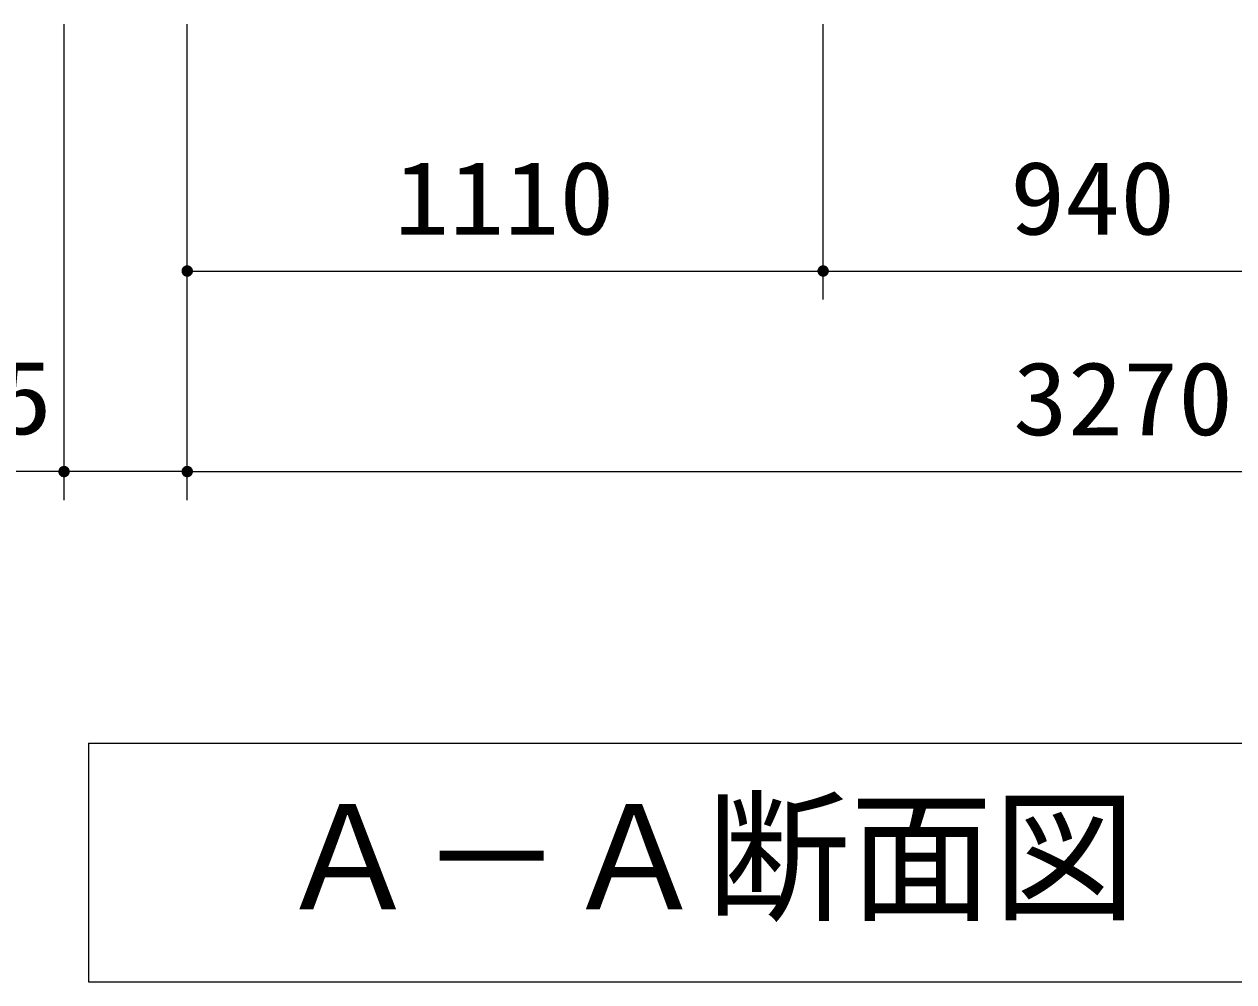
# Model space of a CAD drawing. Units: millimetres, scale not verified. Extents: x -14850 to 14850, y -10500 to 10500.
# Drawn here: x -10279 to -8168, y -7888 to -6217 of the extents above; entities that cross this region are included whole.
import ezdxf
from ezdxf.enums import TextEntityAlignment as Align

# ---------------------------------------------------------------- set-up
doc = ezdxf.new("R2010")
doc.units = ezdxf.units.MM
doc.header["$LTSCALE"] = 50
doc.layers.add('0-3_水管', color=3, linetype='Continuous', lineweight=25)
doc.layers.add('0-5_製作', color=5, linetype='Continuous', lineweight=25)
doc.styles.add('ＭＳ ゴシック', font='')
doc.styles.get('ＭＳ ゴシック').set_extended_font_data('MS Gothic')

msp = doc.modelspace()

# ---------------------------------------------------------------- linework, layer by layer
at = {"layer": '0-3_水管'}
for p, q in [((-10166.65, -7471), (-10166.65, -7887.67)), ((-10166.65, -7887.67), (-6833.32, -7887.67))]:
    msp.add_line(p, q, dxfattribs=at)
msp.add_lwpolyline([(-10166.65, -7471), (-6833.32, -7471), (-6833.32, -7887.67)], dxfattribs=at)
at = {"layer": '0-5_製作', "color": 2}
for p, q in [((-10209.58, -7047.29), (-10209.58, -6216.59)), ((-9994.58, -7047.29), (-9994.58, -6216.59)), ((-8884.58, -6697.29), (-8884.58, -6216.59)), ((-9994.58, -6647.29), (-8884.58, -6647.29)), ((-8884.58, -6647.29), (-7944.58, -6647.29)), ((-10209.58, -6997.29), (-10550.12, -6997.29)), ((-9994.58, -6997.29), (-10209.58, -6997.29)), ((-9994.58, -6997.29), (-6724.58, -6997.29))]:
    msp.add_line(p, q, dxfattribs=at)
at = {"layer": '0-5_製作'}
for points in [[(-10004.57, -6646.66), (-9994.58, -6647.29), (-10004.58, -6647.29)], [(-10004.58, -6647.29), (-9998.84, -6656.34), (-10004.51, -6648.54)], [(-10004.58, -6647.29), (-9997.68, -6656.8), (-9998.84, -6656.34)], [(-9994.58, -6647.29), (-9997.68, -6656.8), (-10004.58, -6647.29)], [(-10004.41, -6645.42), (-9994.58, -6647.29), (-10004.57, -6646.66)], [(-10004.51, -6648.54), (-9999.94, -6655.73), (-10004.27, -6649.78)], [(-10004.51, -6648.54), (-9998.84, -6656.34), (-9999.94, -6655.73)], [(-10004.1, -6644.2), (-9994.58, -6647.29), (-10004.41, -6645.42)], [(-10004.27, -6649.78), (-10000.96, -6655), (-10003.88, -6650.97)], [(-10004.27, -6649.78), (-9999.94, -6655.73), (-10000.96, -6655)], [(-10003.63, -6643.03), (-9994.58, -6647.29), (-10004.1, -6644.2)], [(-10003.03, -6641.93), (-9994.58, -6647.29), (-10003.63, -6643.03)], [(-10002.29, -6640.92), (-9994.58, -6647.29), (-10003.03, -6641.93)], [(-10001.43, -6640), (-9994.58, -6647.29), (-10002.29, -6640.92)], [(-10000.46, -6639.2), (-9994.58, -6647.29), (-10001.43, -6640)], [(-9999.4, -6638.53), (-9994.58, -6647.29), (-10000.46, -6639.2)], [(-9999.4, -6638.53), (-9994.58, -6637.29), (-9994.58, -6647.29)], [(-9998.27, -6637.99), (-9994.58, -6637.29), (-9999.4, -6638.53)], [(-9997.07, -6637.61), (-9994.58, -6637.29), (-9998.27, -6637.99)], [(-9994.58, -6647.29), (-9996.46, -6657.11), (-9997.68, -6656.8)], [(-9995.84, -6637.37), (-9994.58, -6637.29), (-9997.07, -6637.61)], [(-9994.58, -6647.29), (-9995.21, -6657.27), (-9996.46, -6657.11)], [(-9994.58, -6647.29), (-9994.58, -6657.29), (-9995.21, -6657.27)], [(-9994.58, -6637.29), (-9984.58, -6647.29), (-9994.58, -6647.29)], [(-9993.96, -6637.31), (-9984.58, -6647.29), (-9994.58, -6637.29)], [(-9994.58, -6647.29), (-9993.33, -6657.21), (-9994.58, -6657.29)], [(-9994.58, -6647.29), (-9992.1, -6656.98), (-9993.33, -6657.21)], [(-9994.58, -6647.29), (-9990.9, -6656.59), (-9992.1, -6656.98)], [(-9994.58, -6647.29), (-9989.77, -6656.05), (-9990.9, -6656.59)], [(-9994.58, -6647.29), (-9988.71, -6655.38), (-9989.77, -6656.05)], [(-9984.58, -6647.29), (-9988.71, -6655.38), (-9994.58, -6647.29)], [(-9992.71, -6637.47), (-9984.58, -6647.29), (-9993.96, -6637.31)], [(-9991.49, -6637.78), (-9984.58, -6647.29), (-9992.71, -6637.47)], [(-9990.33, -6638.24), (-9984.58, -6647.29), (-9991.49, -6637.78)], [(-9990.33, -6638.24), (-9984.66, -6646.04), (-9984.58, -6647.29)], [(-9989.23, -6638.85), (-9984.66, -6646.04), (-9990.33, -6638.24)], [(-9989.23, -6638.85), (-9984.9, -6644.8), (-9984.66, -6646.04)], [(-9988.21, -6639.59), (-9984.9, -6644.8), (-9989.23, -6638.85)], [(-9984.58, -6647.29), (-9987.74, -6654.58), (-9988.71, -6655.38)], [(-9988.21, -6639.59), (-9985.29, -6643.61), (-9984.9, -6644.8)], [(-9987.3, -6640.45), (-9985.29, -6643.61), (-9988.21, -6639.59)], [(-9984.58, -6647.29), (-9986.88, -6653.67), (-9987.74, -6654.58)], [(-9987.3, -6640.45), (-9985.82, -6642.47), (-9985.29, -6643.61)], [(-9986.49, -6641.41), (-9985.82, -6642.47), (-9987.3, -6640.45)], [(-9984.58, -6647.29), (-9986.14, -6652.65), (-9986.88, -6653.67)], [(-9984.58, -6647.29), (-9985.54, -6651.55), (-9986.14, -6652.65)], [(-9984.58, -6647.29), (-9985.07, -6650.38), (-9985.54, -6651.55)], [(-9984.58, -6647.29), (-9984.76, -6649.17), (-9985.07, -6650.38)], [(-9984.58, -6647.29), (-9984.6, -6647.92), (-9984.76, -6649.17)], [(-8894.57, -6646.66), (-8884.58, -6647.29), (-8894.58, -6647.29)], [(-8894.58, -6647.29), (-8887.67, -6656.8), (-8894.51, -6648.54)], [(-8894.58, -6647.29), (-8886.46, -6657.11), (-8887.67, -6656.8)], [(-8884.58, -6647.29), (-8886.46, -6657.11), (-8894.58, -6647.29)], [(-8894.41, -6645.42), (-8884.58, -6647.29), (-8894.57, -6646.66)], [(-8894.51, -6648.54), (-8888.84, -6656.34), (-8894.27, -6649.78)], [(-8894.51, -6648.54), (-8887.67, -6656.8), (-8888.84, -6656.34)], [(-8894.1, -6644.2), (-8884.58, -6647.29), (-8894.41, -6645.42)], [(-8894.27, -6649.78), (-8889.94, -6655.73), (-8893.88, -6650.97)], [(-8894.27, -6649.78), (-8888.84, -6656.34), (-8889.94, -6655.73)], [(-8893.63, -6643.03), (-8884.58, -6647.29), (-8894.1, -6644.2)], [(-8893.03, -6641.93), (-8884.58, -6647.29), (-8893.63, -6643.03)], [(-8892.29, -6640.92), (-8884.58, -6647.29), (-8893.03, -6641.93)], [(-8891.43, -6640), (-8884.58, -6647.29), (-8892.29, -6640.92)], [(-8890.46, -6639.2), (-8884.58, -6647.29), (-8891.43, -6640)], [(-8890.46, -6639.2), (-8884.58, -6637.29), (-8884.58, -6647.29)], [(-8889.4, -6638.53), (-8884.58, -6637.29), (-8890.46, -6639.2)], [(-8888.27, -6637.99), (-8884.58, -6637.29), (-8889.4, -6638.53)], [(-8887.07, -6637.61), (-8884.58, -6637.29), (-8888.27, -6637.99)], [(-8885.84, -6637.37), (-8884.58, -6637.29), (-8887.07, -6637.61)], [(-8884.58, -6647.29), (-8885.21, -6657.27), (-8886.46, -6657.11)], [(-8884.58, -6647.29), (-8884.58, -6657.29), (-8885.21, -6657.27)], [(-8884.58, -6637.29), (-8874.58, -6647.29), (-8884.58, -6647.29)], [(-8883.96, -6637.31), (-8874.58, -6647.29), (-8884.58, -6637.29)], [(-8884.58, -6647.29), (-8883.33, -6657.21), (-8884.58, -6657.29)], [(-8884.58, -6647.29), (-8882.1, -6656.98), (-8883.33, -6657.21)], [(-8884.58, -6647.29), (-8880.9, -6656.59), (-8882.1, -6656.98)], [(-8884.58, -6647.29), (-8879.77, -6656.05), (-8880.9, -6656.59)], [(-8884.58, -6647.29), (-8878.71, -6655.38), (-8879.77, -6656.05)], [(-8884.58, -6647.29), (-8877.74, -6654.58), (-8878.71, -6655.38)], [(-8874.58, -6647.29), (-8877.74, -6654.58), (-8884.58, -6647.29)], [(-8882.71, -6637.47), (-8874.58, -6647.29), (-8883.96, -6637.31)], [(-8881.49, -6637.78), (-8874.58, -6647.29), (-8882.71, -6637.47)], [(-8881.49, -6637.78), (-8874.66, -6646.04), (-8874.58, -6647.29)], [(-8880.33, -6638.24), (-8874.66, -6646.04), (-8881.49, -6637.78)], [(-8880.33, -6638.24), (-8874.9, -6644.8), (-8874.66, -6646.04)], [(-8879.23, -6638.85), (-8874.9, -6644.8), (-8880.33, -6638.24)], [(-8879.23, -6638.85), (-8875.29, -6643.61), (-8874.9, -6644.8)], [(-8878.21, -6639.59), (-8875.29, -6643.61), (-8879.23, -6638.85)], [(-8878.21, -6639.59), (-8875.82, -6642.47), (-8875.29, -6643.61)], [(-8877.3, -6640.45), (-8875.82, -6642.47), (-8878.21, -6639.59)], [(-8874.58, -6647.29), (-8876.88, -6653.67), (-8877.74, -6654.58)], [(-8877.3, -6640.45), (-8876.49, -6641.41), (-8875.82, -6642.47)], [(-8874.58, -6647.29), (-8876.14, -6652.65), (-8876.88, -6653.67)], [(-8874.58, -6647.29), (-8875.54, -6651.55), (-8876.14, -6652.65)], [(-8874.58, -6647.29), (-8875.07, -6650.38), (-8875.54, -6651.55)], [(-8874.58, -6647.29), (-8874.76, -6649.17), (-8875.07, -6650.38)], [(-8874.58, -6647.29), (-8874.6, -6647.92), (-8874.76, -6649.17)], [(-10003.88, -6650.97), (-10001.87, -6654.14), (-10003.35, -6652.11)], [(-10003.88, -6650.97), (-10000.96, -6655), (-10001.87, -6654.14)], [(-10003.35, -6652.11), (-10001.87, -6654.14), (-10002.68, -6653.17)], [(-8893.88, -6650.97), (-8890.96, -6655), (-8893.35, -6652.11)], [(-8893.88, -6650.97), (-8889.94, -6655.73), (-8890.96, -6655)], [(-8893.35, -6652.11), (-8891.87, -6654.14), (-8892.67, -6653.17)], [(-8893.35, -6652.11), (-8890.96, -6655), (-8891.87, -6654.14)], [(-10214.4, -6988.53), (-10209.58, -6997.29), (-10215.46, -6989.2)], [(-10214.4, -6988.53), (-10209.58, -6987.29), (-10209.58, -6997.29)], [(-10213.27, -6987.99), (-10209.58, -6987.29), (-10214.4, -6988.53)], [(-10212.07, -6987.61), (-10209.58, -6987.29), (-10213.27, -6987.99)], [(-10210.84, -6987.37), (-10209.58, -6987.29), (-10212.07, -6987.61)], [(-10209.58, -6987.29), (-10199.58, -6997.29), (-10209.58, -6997.29)], [(-10208.96, -6987.31), (-10199.58, -6997.29), (-10209.58, -6987.29)], [(-10207.71, -6987.47), (-10199.58, -6997.29), (-10208.96, -6987.31)], [(-10206.49, -6987.78), (-10199.58, -6997.29), (-10207.71, -6987.47)], [(-10205.33, -6988.24), (-10199.58, -6997.29), (-10206.49, -6987.78)], [(-10205.33, -6988.24), (-10199.66, -6996.04), (-10199.58, -6997.29)], [(-10204.23, -6988.85), (-10199.66, -6996.04), (-10205.33, -6988.24)], [(-9999.4, -6988.53), (-9994.58, -6997.29), (-10000.46, -6989.2)], [(-9999.4, -6988.53), (-9994.58, -6987.29), (-9994.58, -6997.29)], [(-9998.27, -6987.99), (-9994.58, -6987.29), (-9999.4, -6988.53)], [(-9997.07, -6987.61), (-9994.58, -6987.29), (-9998.27, -6987.99)], [(-9995.84, -6987.37), (-9994.58, -6987.29), (-9997.07, -6987.61)], [(-9994.58, -6987.29), (-9984.58, -6997.29), (-9994.58, -6997.29)], [(-9993.96, -6987.31), (-9984.58, -6997.29), (-9994.58, -6987.29)], [(-9992.71, -6987.47), (-9984.58, -6997.29), (-9993.96, -6987.31)], [(-9991.49, -6987.78), (-9984.58, -6997.29), (-9992.71, -6987.47)], [(-9990.33, -6988.24), (-9984.58, -6997.29), (-9991.49, -6987.78)], [(-9990.33, -6988.24), (-9984.66, -6996.04), (-9984.58, -6997.29)], [(-9989.23, -6988.85), (-9984.66, -6996.04), (-9990.33, -6988.24)], [(-10219.57, -6996.66), (-10209.58, -6997.29), (-10219.58, -6997.29)], [(-10219.58, -6997.29), (-10213.84, -7006.34), (-10219.51, -6998.54)], [(-10219.58, -6997.29), (-10212.68, -7006.8), (-10213.84, -7006.34)], [(-10209.58, -6997.29), (-10212.68, -7006.8), (-10219.58, -6997.29)], [(-10219.41, -6995.42), (-10209.58, -6997.29), (-10219.57, -6996.66)], [(-10219.51, -6998.54), (-10214.94, -7005.73), (-10219.27, -6999.78)], [(-10219.51, -6998.54), (-10213.84, -7006.34), (-10214.94, -7005.73)], [(-10219.1, -6994.2), (-10209.58, -6997.29), (-10219.41, -6995.42)], [(-10219.27, -6999.78), (-10215.96, -7005), (-10218.88, -7000.97)], [(-10219.27, -6999.78), (-10214.94, -7005.73), (-10215.96, -7005)], [(-10218.63, -6993.03), (-10209.58, -6997.29), (-10219.1, -6994.2)], [(-10218.88, -7000.97), (-10216.87, -7004.14), (-10218.35, -7002.11)], [(-10218.88, -7000.97), (-10215.96, -7005), (-10216.87, -7004.14)], [(-10218.03, -6991.93), (-10209.58, -6997.29), (-10218.63, -6993.03)], [(-10218.35, -7002.11), (-10216.87, -7004.14), (-10217.68, -7003.17)], [(-10217.29, -6990.92), (-10209.58, -6997.29), (-10218.03, -6991.93)], [(-10216.43, -6990), (-10209.58, -6997.29), (-10217.29, -6990.92)], [(-10215.46, -6989.2), (-10209.58, -6997.29), (-10216.43, -6990)], [(-10209.58, -6997.29), (-10211.46, -7007.11), (-10212.68, -7006.8)], [(-10209.58, -6997.29), (-10210.21, -7007.27), (-10211.46, -7007.11)], [(-10209.58, -6997.29), (-10209.58, -7007.29), (-10210.21, -7007.27)], [(-10209.58, -6997.29), (-10208.33, -7007.21), (-10209.58, -7007.29)], [(-10209.58, -6997.29), (-10207.1, -7006.98), (-10208.33, -7007.21)], [(-10209.58, -6997.29), (-10205.9, -7006.59), (-10207.1, -7006.98)], [(-10209.58, -6997.29), (-10204.77, -7006.05), (-10205.9, -7006.59)], [(-10209.58, -6997.29), (-10203.71, -7005.38), (-10204.77, -7006.05)], [(-10199.58, -6997.29), (-10203.71, -7005.38), (-10209.58, -6997.29)], [(-10204.23, -6988.85), (-10199.9, -6994.8), (-10199.66, -6996.04)], [(-10203.21, -6989.59), (-10199.9, -6994.8), (-10204.23, -6988.85)], [(-10199.58, -6997.29), (-10202.74, -7004.58), (-10203.71, -7005.38)], [(-10203.21, -6989.59), (-10200.29, -6993.61), (-10199.9, -6994.8)], [(-10202.3, -6990.45), (-10200.29, -6993.61), (-10203.21, -6989.59)], [(-10199.58, -6997.29), (-10201.88, -7003.67), (-10202.74, -7004.58)], [(-10202.3, -6990.45), (-10200.82, -6992.47), (-10200.29, -6993.61)], [(-10201.49, -6991.41), (-10200.82, -6992.47), (-10202.3, -6990.45)], [(-10199.58, -6997.29), (-10201.14, -7002.65), (-10201.88, -7003.67)], [(-10199.58, -6997.29), (-10200.54, -7001.55), (-10201.14, -7002.65)], [(-10199.58, -6997.29), (-10200.07, -7000.38), (-10200.54, -7001.55)], [(-10199.58, -6997.29), (-10199.76, -6999.17), (-10200.07, -7000.38)], [(-10199.58, -6997.29), (-10199.6, -6997.92), (-10199.76, -6999.17)], [(-10004.57, -6996.66), (-9994.58, -6997.29), (-10004.58, -6997.29)], [(-10004.58, -6997.29), (-9998.84, -7006.34), (-10004.51, -6998.54)], [(-10004.58, -6997.29), (-9997.68, -7006.8), (-9998.84, -7006.34)], [(-9994.58, -6997.29), (-9997.68, -7006.8), (-10004.58, -6997.29)], [(-10004.41, -6995.42), (-9994.58, -6997.29), (-10004.57, -6996.66)], [(-10004.51, -6998.54), (-9999.94, -7005.73), (-10004.27, -6999.78)], [(-10004.51, -6998.54), (-9998.84, -7006.34), (-9999.94, -7005.73)], [(-10004.1, -6994.2), (-9994.58, -6997.29), (-10004.41, -6995.42)], [(-10004.27, -6999.78), (-10000.96, -7005), (-10003.88, -7000.97)], [(-10004.27, -6999.78), (-9999.94, -7005.73), (-10000.96, -7005)], [(-10003.63, -6993.03), (-9994.58, -6997.29), (-10004.1, -6994.2)], [(-10003.88, -7000.97), (-10001.87, -7004.14), (-10003.35, -7002.11)], [(-10003.88, -7000.97), (-10000.96, -7005), (-10001.87, -7004.14)], [(-10003.03, -6991.93), (-9994.58, -6997.29), (-10003.63, -6993.03)], [(-10003.35, -7002.11), (-10001.87, -7004.14), (-10002.68, -7003.17)], [(-10002.29, -6990.92), (-9994.58, -6997.29), (-10003.03, -6991.93)], [(-10001.43, -6990), (-9994.58, -6997.29), (-10002.29, -6990.92)], [(-10000.46, -6989.2), (-9994.58, -6997.29), (-10001.43, -6990)], [(-9994.58, -6997.29), (-9996.46, -7007.11), (-9997.68, -7006.8)], [(-9994.58, -6997.29), (-9995.21, -7007.27), (-9996.46, -7007.11)], [(-9994.58, -6997.29), (-9994.58, -7007.29), (-9995.21, -7007.27)], [(-9994.58, -6997.29), (-9993.33, -7007.21), (-9994.58, -7007.29)], [(-9994.58, -6997.29), (-9992.1, -7006.98), (-9993.33, -7007.21)], [(-9994.58, -6997.29), (-9990.9, -7006.59), (-9992.1, -7006.98)], [(-9994.58, -6997.29), (-9989.77, -7006.05), (-9990.9, -7006.59)], [(-9994.58, -6997.29), (-9988.71, -7005.38), (-9989.77, -7006.05)], [(-9984.58, -6997.29), (-9988.71, -7005.38), (-9994.58, -6997.29)], [(-9989.23, -6988.85), (-9984.9, -6994.8), (-9984.66, -6996.04)], [(-9988.21, -6989.59), (-9984.9, -6994.8), (-9989.23, -6988.85)], [(-9984.58, -6997.29), (-9987.74, -7004.58), (-9988.71, -7005.38)], [(-9988.21, -6989.59), (-9985.29, -6993.61), (-9984.9, -6994.8)], [(-9987.3, -6990.45), (-9985.29, -6993.61), (-9988.21, -6989.59)], [(-9984.58, -6997.29), (-9986.88, -7003.67), (-9987.74, -7004.58)], [(-9987.3, -6990.45), (-9985.82, -6992.47), (-9985.29, -6993.61)], [(-9986.49, -6991.41), (-9985.82, -6992.47), (-9987.3, -6990.45)], [(-9984.58, -6997.29), (-9986.14, -7002.65), (-9986.88, -7003.67)], [(-9984.58, -6997.29), (-9985.54, -7001.55), (-9986.14, -7002.65)], [(-9984.58, -6997.29), (-9985.07, -7000.38), (-9985.54, -7001.55)], [(-9984.58, -6997.29), (-9984.76, -6999.17), (-9985.07, -7000.38)], [(-9984.58, -6997.29), (-9984.6, -6997.92), (-9984.76, -6999.17)]]:
    msp.add_solid(points, dxfattribs=at)

# ---------------------------------------------------------------- texts
at = {"layer": '0-3_水管', "color": 4, "style": 'ＭＳ ゴシック'}
msp.add_text('Ａ－Ａ断面図', height=183.3, dxfattribs=at).set_placement((-9838.2, -7816.32), align=Align.BOTTOM_LEFT)
at = {"layer": '0-5_製作', "color": 4, "style": 'ＭＳ ゴシック', "width": 1.1}
for s, p in [('1110', (-9633.33, -6622.29)), ('940', (-8558.33, -6622.29)), ('215', (-10518.4, -6970.72)), ('3270', (-8553.33, -6972.29))]:
    msp.add_text(s, height=128.4, dxfattribs=at).set_placement(p, align=Align.BOTTOM_LEFT)

doc.saveas('drawing.dxf')
